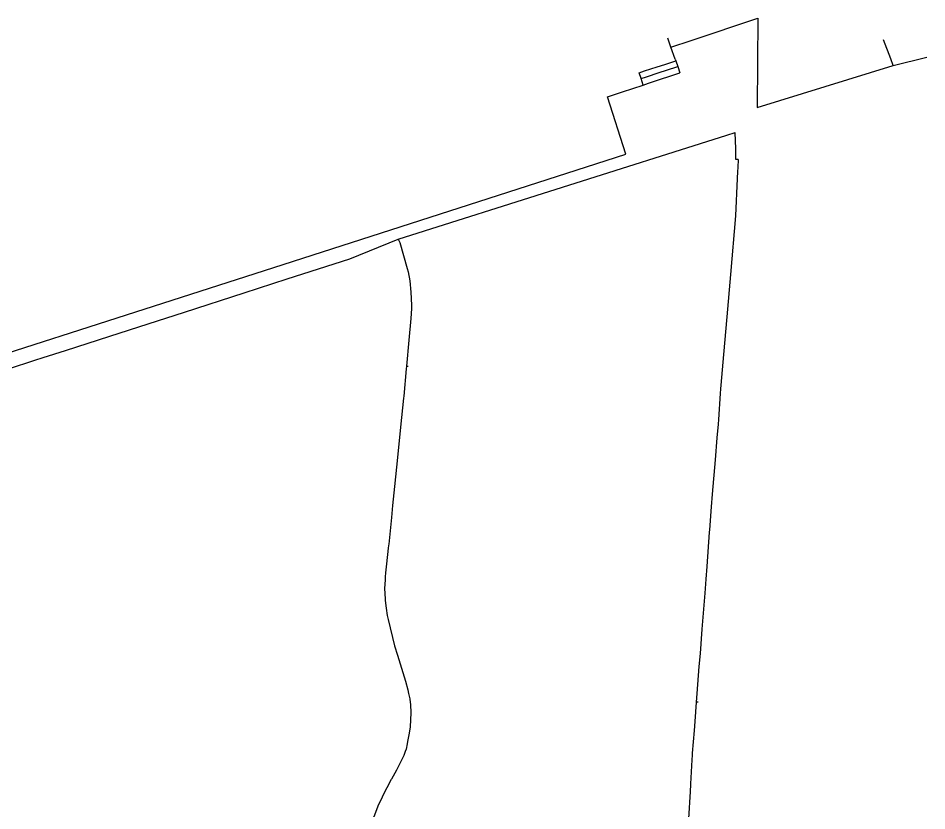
# Model space of a CAD drawing. Header units: inches. Extents: x 1024943 to 1043005, y 1856303 to 1868730.
# Drawn here: x 1040703 to 1043005, y 1859562 to 1861571 of the extents above; entities that cross this region are included whole.
import ezdxf

# ---------------------------------------------------------------- set-up
doc = ezdxf.new("R2010")
doc.units = ezdxf.units.IN
doc.header["$MEASUREMENT"] = 0
doc.layers.add('Water_Network', color=130, linetype='Continuous')

msp = doc.modelspace()

# ---------------------------------------------------------------- linework, layer by layer
at = {"layer": 'Water_Network', "elevation": 0}
for points in [[(1042408, 1861514.3), (1042576.9, 1861570.5)], [(1042576.9, 1861570.5), (1042575.6, 1861344)], [(1042352.4, 1861509.6), (1042349, 1861519.7)], [(1042352.4, 1861509.6), (1042349, 1861519.7)], [(1042356.8, 1861497.3), (1042352.4, 1861509.6)], [(1042356.8, 1861497.3), (1042408, 1861514.3)], [(1042920.2, 1861450.3), (1042913.7, 1861467.6), (1042895.6, 1861515.4)], [(1042367.7, 1861466.3), (1042356.8, 1861497.3)], [(1042367.7, 1861466.3), (1042369, 1861462.5)], [(1042575.6, 1861344), (1042920.2, 1861450.3), (1043005.3, 1861471.6)], [(1042290.1, 1861436.7), (1042322, 1861447.1)], [(1042322, 1861447.1), (1042341.3, 1861453.4)], [(1042341.3, 1861453.4), (1042369, 1861462.5)], [(1042346, 1861439), (1042374, 1861448.1)], [(1042369, 1861462.5), (1042374, 1861448.1)], [(1042374, 1861448.1), (1042379.8, 1861431.7)], [(1042276.6, 1861432.3), (1042290.1, 1861436.7)], [(1042281.4, 1861417.4), (1042276.6, 1861432.3)], [(1042281.4, 1861417.4), (1042294.7, 1861421.9)], [(1042286.8, 1861400.8), (1042281.4, 1861417.4)], [(1042294.7, 1861421.9), (1042327.1, 1861432.8)], [(1042327.1, 1861432.8), (1042346, 1861439)], [(1042332.9, 1861416.4), (1042351.4, 1861422.4)], [(1042351.4, 1861422.4), (1042379.8, 1861431.7)], [(1042233.7, 1861383.5), (1042286.8, 1861400.8)], [(1042286.8, 1861400.8), (1042300.3, 1861405.4)], [(1042300.3, 1861405.4), (1042332.9, 1861416.4)], [(1042195.7, 1861371.2), (1042233.7, 1861383.5)], [(1042242.6, 1861225.6), (1042195.7, 1861371.2)], [(1042498.8, 1861274.2), (1042519.8, 1861280.5)], [(1042521.1, 1861239.6), (1042519.8, 1861280.5)], [(1041665.3, 1861010.6), (1042498.8, 1861274.2)], [(1042527.6, 1861212.4), (1042521, 1861212.8), (1042521.1, 1861239.6)], [(1039994.1, 1860501.7), (1040227.1, 1860577.7), (1041374.5, 1860946.6), (1042242.6, 1861225.6)], [(1039994.1, 1860501.7), (1040227.1, 1860577.7), (1041374.5, 1860946.6), (1042242.6, 1861225.6)], [(1042527.6, 1861212.4), (1042526.4, 1861192.1), (1042525.8, 1861182), (1042525, 1861164.4)], [(1042525, 1861164.4), (1042520.4, 1861069.5), (1042507.6, 1860920.7)], [(1041542.9, 1860960.9), (1041665.3, 1861010.6)], [(1041665.3, 1861010.6), (1041669.6, 1861002.3)], [(1041669.6, 1861002.3), (1041688.8, 1860936.3), (1041691.3, 1860927.4), (1041695, 1860904.9), (1041697.9, 1860876.6), (1041699.3, 1860843.2), (1041699, 1860834.6), (1041697.9, 1860809.8), (1041692.9, 1860754.4), (1041686.9, 1860688.5)], [(1041384.4, 1860909.7), (1041542.9, 1860960.9)], [(1042507.6, 1860920.7), (1042498.5, 1860814.1), (1042490.3, 1860718.6), (1042483.6, 1860640.5)], [(1040656.3, 1860675), (1040730.1, 1860698.7), (1040745.2, 1860703.5), (1040766.3, 1860710.3), (1040822.8, 1860728.5), (1040935.1, 1860764.8), (1041031.9, 1860796), (1041123.9, 1860825.7), (1041275.2, 1860874.5), (1041384.4, 1860909.7)], [(1041686.9, 1860688.5), (1041686.3, 1860682.1), (1041679.7, 1860612.9)], [(1041686.9, 1860688.5), (1041690.9, 1860688.4)], [(1042483.6, 1860640.5), (1042482.8, 1860631), (1042481.8, 1860619.2)], [(1041679.7, 1860612.9), (1041679.1, 1860607.7), (1041671.4, 1860534.4), (1041663.6, 1860457.1), (1041656.3, 1860383.8), (1041651.4, 1860335.5), (1041648.4, 1860305), (1041644.1, 1860262.6), (1041641.6, 1860237.8)], [(1042481.8, 1860619.2), (1042477.2, 1860553.6), (1042476.2, 1860541.8), (1042473.4, 1860506.9)], [(1042473.4, 1860506.9), (1042468.8, 1860450.9), (1042461.7, 1860363.9), (1042459.1, 1860331.8)], [(1042459.1, 1860331.8), (1042454.4, 1860274.3), (1042453.9, 1860267.6), (1042447.7, 1860181.1), (1042445.3, 1860148.5)], [(1041641.6, 1860237.8), (1041641.3, 1860234.5), (1041641.2, 1860234), (1041640.6, 1860227.7), (1041636.2, 1860187.8), (1041633.7, 1860165.2), (1041632.9, 1860154.9), (1041632.3, 1860147.2), (1041630.9, 1860125.6), (1041632.3, 1860098.8), (1041632.7, 1860095.2), (1041635.2, 1860075.7), (1041638.1, 1860057), (1041640.5, 1860046.7), (1041656, 1859979.6)], [(1042445.3, 1860148.5), (1042442.5, 1860113.2), (1042435.3, 1860022.3)], [(1042435.3, 1860022.3), (1042430.5, 1859960.9)], [(1041656, 1859979.6), (1041663.7, 1859956.6)], [(1041663.7, 1859956.6), (1041684.3, 1859890.3)], [(1042430.5, 1859960.9), (1042427.9, 1859927.5), (1042422.4, 1859858.8), (1042420.8, 1859837.3)], [(1041684.3, 1859890.3), (1041689.8, 1859868.7), (1041692.2, 1859859.2), (1041695.1, 1859845.5), (1041696.1, 1859836.6), (1041696.6, 1859832.5), (1041698, 1859809.4), (1041696.6, 1859793.5), (1041695.8, 1859774), (1041694.5, 1859764.7), (1041693.7, 1859758.9), (1041689.3, 1859737.2), (1041688.2, 1859731.3), (1041685.7, 1859717.7), (1041683.6, 1859712)], [(1042420.8, 1859837.3), (1042417, 1859788.3), (1042415.3, 1859765.3), (1042410.8, 1859707.6), (1042410.5, 1859703.1), (1042409.8, 1859690.9), (1042406.5, 1859630.6)], [(1042425.9, 1859837), (1042420.8, 1859837.3)], [(1041683.6, 1859712), (1041679.9, 1859701.8), (1041661.2, 1859665), (1041648.7, 1859642.2), (1041648, 1859640.9), (1041636.6, 1859620.3), (1041630.5, 1859607.5), (1041625.1, 1859596.5), (1041614.3, 1859573.4), (1041605.5, 1859550.7), (1041603.4, 1859545.2), (1041599.4, 1859534.8), (1041592.6, 1859517.1), (1041583.2, 1859486.8), (1041578.9, 1859474.2), (1041576.7, 1859468), (1041575.3, 1859462.7), (1041571, 1859447), (1041563, 1859408.8), (1041561, 1859395.7), (1041558.6, 1859379.5), (1041556.5, 1859366.2), (1041551.6, 1859327)], [(1042406.5, 1859630.6), (1042406.3, 1859628.2), (1042405.4, 1859610.9), (1042401.5, 1859541.3), (1042400.7, 1859527.5), (1042400.1, 1859516.4), (1042395.2, 1859468.1), (1042390.6, 1859423.3), (1042386.8, 1859386.1), (1042384.6, 1859364.8), (1042380.1, 1859314.6), (1042373.4, 1859240)]]:
    msp.add_lwpolyline(points, dxfattribs=at)

doc.saveas('drawing.dxf')
